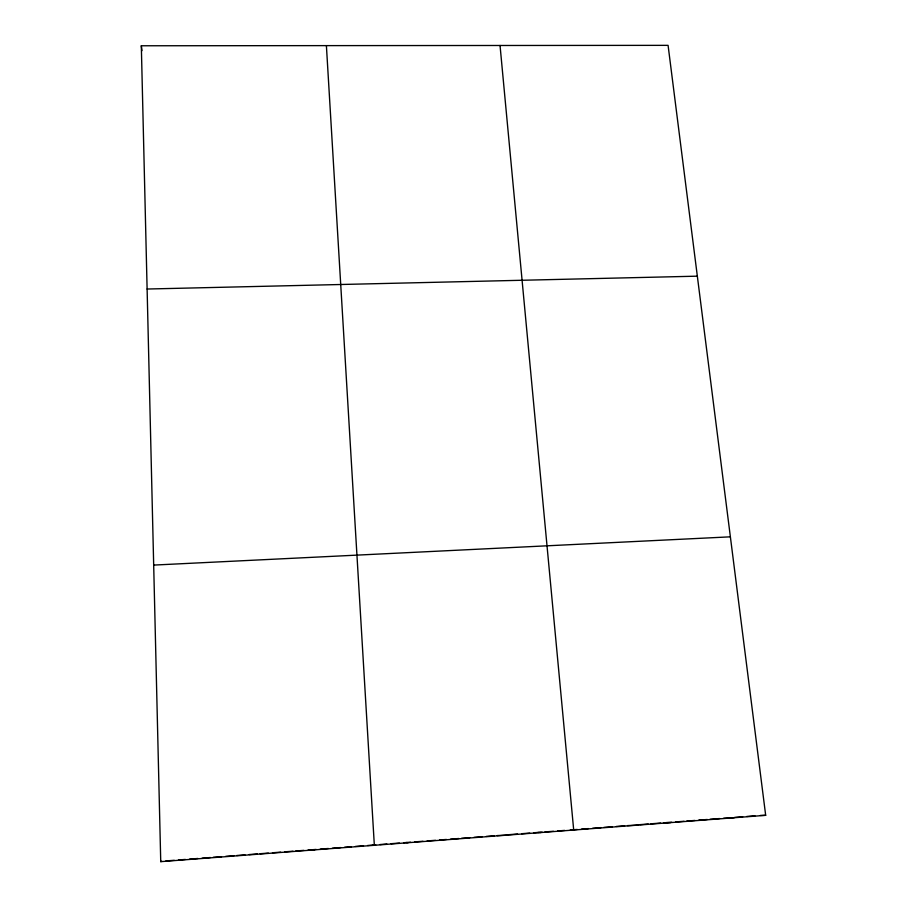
<?xml version="1.0" encoding="UTF-8"?>
<svg xmlns="http://www.w3.org/2000/svg" width="907" height="907" viewBox="0 0 907 907"><rect width="100%" height="100%" fill="white"/><g stroke="black" fill="none" stroke-linecap="round" stroke-linejoin="round"><path stroke-width="1.36" d="M191.785 859.269L192.386 858.895M160.743 861.65L765.678 815.325L668.085 45.35L141.322 45.769L160.743 861.65L161.684 861.253M165.868 860.924L174.246 860.289M178.43 859.972L185.402 859.428M189.597 859.11L197.93 858.476M202.102 858.158L210.424 857.523M213.202 857.308L221.523 856.673M225.673 856.355L233.949 855.72M236.704 855.505L244.992 854.87M249.13 854.553L257.384 853.929M260.128 853.714L268.359 853.079M272.474 852.773L280.705 852.138M284.809 851.82L292.995 851.197M295.727 850.993L303.913 850.358M308.006 850.052L316.169 849.428M320.239 849.111L328.379 848.487M332.45 848.181L340.59 847.557M344.649 847.24L351.394 846.73M355.442 846.412L363.537 845.8M367.584 845.494L375.759 844.859M379.942 844.542L386.904 844.009M391.076 843.691L399.42 843.057M403.604 842.728L410.531 842.206M414.68 841.889L422.979 841.254M427.129 840.936L435.428 840.29M446.448 839.451L439.578 839.973L441.641 840.143M450.575 839.134L458.817 838.51M461.561 838.295L469.815 837.66M473.93 837.354L482.116 836.719M486.22 836.413L494.417 835.778M497.149 835.574L508.09 835.052M509.405 834.633L517.557 834.009M521.627 833.703L529.767 833.079M533.838 832.762L542.137 832.127M544.948 831.912L553.395 831.266M557.612 830.948L564.653 830.404M577.271 829.44L570.276 829.973L573.7 830.03L500.04 45.486M581.466 829.123L588.462 828.579M592.656 828.261L601.046 827.615M603.835 827.399L612.18 826.765M616.352 826.447L624.685 825.812M627.463 825.597L638.494 825.064M639.945 824.644L648.233 824.01M650.999 823.794L660.659 823.057M663.425 822.842L671.679 822.207M675.794 821.901L684.037 821.266M686.78 821.062L695.023 820.427M699.127 820.109L707.313 819.486M710.045 819.27L719.591 818.545M723.684 818.227L734.171 817.74M734.568 817.4L742.708 816.776M746.778 816.459L754.919 815.847M153.691 565.084L730.373 536.831M147.115 289.027L697.336 276.17M760.338 815.427L765.678 815.325M698.946 820.2L702.483 820.166M666.192 822.638L670.59 822.615M537.908 832.456L541.003 832.535M406.381 842.524L408.105 842.705M372.981 845.075L374.342 845.29L326.395 45.622M313.459 849.632L314.185 849.904M141.322 45.769L141.991 50.645"/></g></svg>
